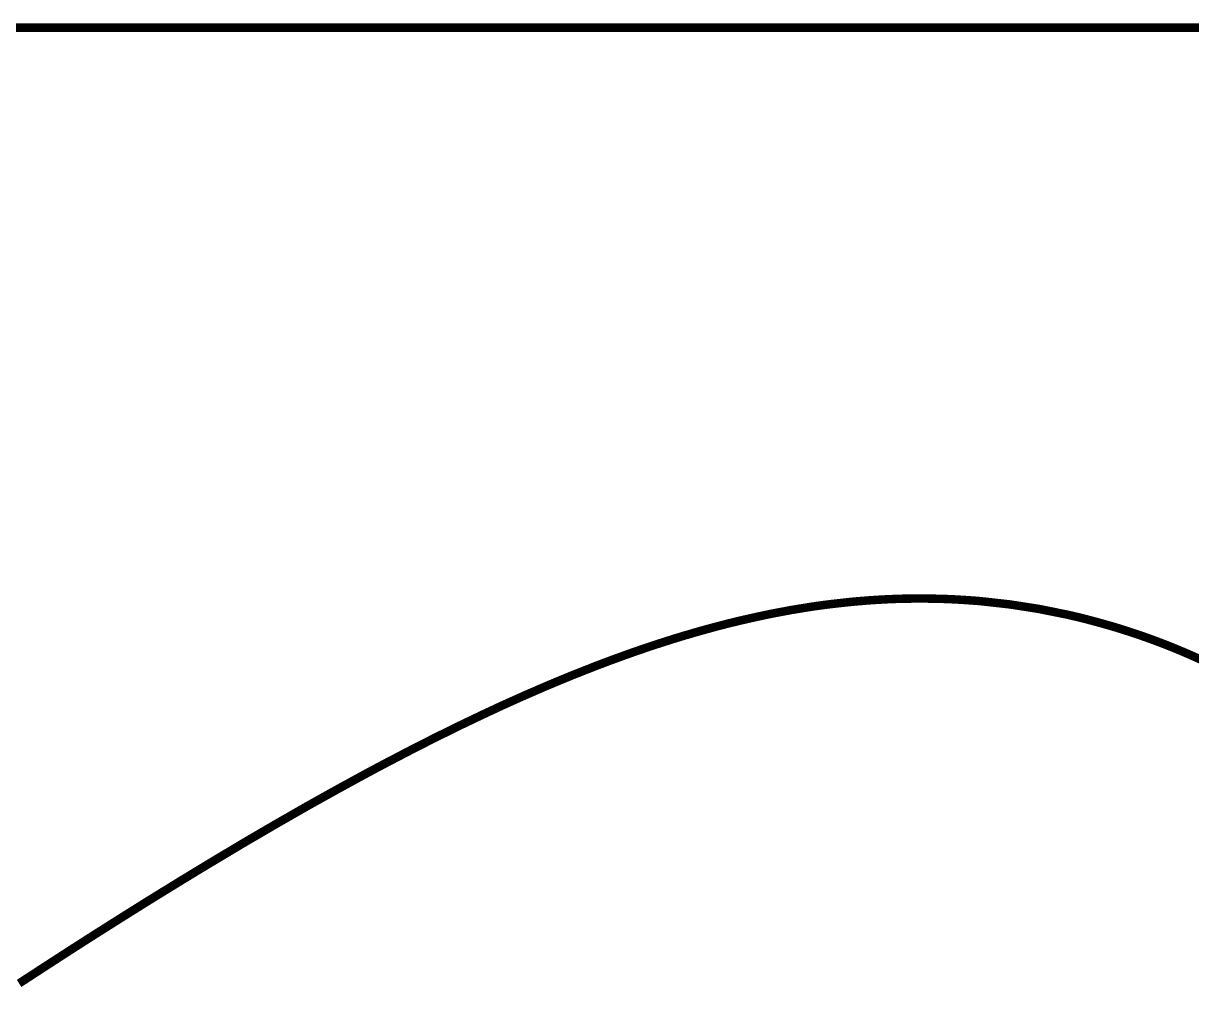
# Model space of a CAD drawing. Header units: millimetres. Extents: x -96 to 8, y -10 to 27.
# Drawn here: x -61.37 to -43.85, y 10.61 to 25.07 of the extents above; entities that cross this region are included whole.
import ezdxf

# ---------------------------------------------------------------- set-up
doc = ezdxf.new("R2010")
doc.units = ezdxf.units.MM
doc.layers.add('TopOverlay', color=2, linetype='Continuous')

msp = doc.modelspace()

# ---------------------------------------------------------------- linework, layer by layer
at = {"layer": 'TopOverlay', "const_width": 0.127}
for points in [[(-86.06, 25.003), (8.419, 25.003)], [(-48.917, 16.398), (-48.819, 16.406)], [(-48.819, 16.406), (-48.697, 16.416)], [(-48.697, 16.416), (-48.577, 16.424)], [(-48.577, 16.424), (-48.434, 16.432)], [(-48.434, 16.432), (-48.268, 16.439)], [(-47.604, 16.439), (-47.537, 16.437)], [(-47.537, 16.437), (-47.382, 16.43)], [(-47.382, 16.43), (-47.206, 16.419)], [(-50.101, 16.226), (-50.02, 16.241)], [(-50.02, 16.241), (-49.94, 16.256)], [(-49.94, 16.256), (-49.861, 16.271)], [(-49.861, 16.271), (-49.781, 16.284)], [(-49.781, 16.284), (-49.677, 16.301)], [(-49.677, 16.301), (-49.573, 16.318)], [(-49.573, 16.318), (-49.47, 16.333)], [(-49.47, 16.333), (-49.367, 16.347)], [(-49.367, 16.347), (-49.241, 16.363)], [(-49.241, 16.363), (-49.115, 16.377)], [(-49.115, 16.377), (-49.016, 16.388)], [(-49.016, 16.388), (-48.917, 16.398)], [(-50.91, 16.041), (-50.824, 16.064)], [(-50.824, 16.064), (-50.738, 16.085)], [(-50.738, 16.085), (-50.681, 16.099)], [(-50.681, 16.099), (-50.597, 16.119)], [(-50.597, 16.119), (-50.513, 16.138)], [(-50.513, 16.138), (-50.429, 16.157)], [(-50.429, 16.157), (-50.346, 16.175)], [(-50.346, 16.175), (-50.264, 16.193)], [(-50.264, 16.193), (-50.182, 16.21)], [(-50.182, 16.21), (-50.101, 16.226)], [(-45.302, 16.099), (-45.167, 16.062)], [(-45.167, 16.062), (-45.034, 16.024)], [(-51.531, 15.866), (-51.471, 15.885)], [(-51.471, 15.885), (-51.41, 15.902)], [(-51.41, 15.902), (-51.35, 15.92)], [(-51.35, 15.92), (-51.291, 15.937)], [(-51.291, 15.937), (-51.231, 15.954)], [(-51.231, 15.954), (-51.172, 15.971)], [(-51.172, 15.971), (-51.084, 15.995)], [(-51.084, 15.995), (-50.997, 16.019)], [(-50.997, 16.019), (-50.91, 16.041)], [(-45.034, 16.024), (-45.015, 16.018)], [(-52.091, 15.685), (-52.028, 15.707)], [(-52.028, 15.707), (-51.965, 15.728)], [(-51.965, 15.728), (-51.902, 15.749)], [(-51.902, 15.749), (-51.839, 15.769)], [(-51.839, 15.769), (-51.777, 15.789)], [(-51.777, 15.789), (-51.715, 15.809)], [(-51.715, 15.809), (-51.654, 15.828)], [(-51.654, 15.828), (-51.592, 15.848)], [(-51.592, 15.848), (-51.531, 15.866)], [(-52.546, 15.523), (-52.48, 15.547)], [(-52.48, 15.547), (-52.414, 15.571)], [(-52.414, 15.571), (-52.349, 15.595)], [(-52.349, 15.595), (-52.284, 15.618)], [(-52.284, 15.618), (-52.22, 15.641)], [(-52.22, 15.641), (-52.155, 15.663)], [(-52.155, 15.663), (-52.091, 15.685)], [(-53.019, 15.341), (-52.95, 15.369)], [(-52.95, 15.369), (-52.882, 15.395)], [(-52.882, 15.395), (-52.814, 15.422)], [(-52.814, 15.422), (-52.747, 15.448)], [(-52.747, 15.448), (-52.679, 15.473)], [(-52.679, 15.473), (-52.613, 15.498)], [(-52.613, 15.498), (-52.546, 15.523)], [(-53.44, 15.169), (-53.369, 15.199)], [(-53.369, 15.199), (-53.298, 15.228)], [(-53.298, 15.228), (-53.228, 15.257)], [(-53.228, 15.257), (-53.158, 15.286)], [(-53.158, 15.286), (-53.088, 15.314)], [(-53.088, 15.314), (-53.019, 15.341)], [(-53.876, 14.981), (-53.803, 15.013)], [(-53.803, 15.013), (-53.729, 15.045)], [(-53.729, 15.045), (-53.656, 15.077)], [(-53.656, 15.077), (-53.584, 15.108)], [(-53.584, 15.108), (-53.512, 15.139)], [(-53.512, 15.139), (-53.44, 15.169)], [(-54.253, 14.811), (-54.177, 14.846)], [(-54.177, 14.846), (-54.101, 14.88)], [(-54.101, 14.88), (-54.026, 14.914)], [(-54.026, 14.914), (-53.951, 14.948)], [(-53.951, 14.948), (-53.876, 14.981)], [(-54.641, 14.628), (-54.562, 14.666)], [(-54.562, 14.666), (-54.484, 14.703)], [(-54.484, 14.703), (-54.407, 14.739)], [(-54.407, 14.739), (-54.329, 14.775)], [(-54.329, 14.775), (-54.253, 14.811)], [(-54.961, 14.473), (-54.88, 14.513)], [(-54.88, 14.513), (-54.8, 14.552)], [(-54.8, 14.552), (-54.72, 14.59)], [(-54.72, 14.59), (-54.641, 14.628)], [(-55.372, 14.268), (-55.289, 14.31)], [(-55.289, 14.31), (-55.206, 14.352)], [(-55.206, 14.352), (-55.124, 14.393)], [(-55.124, 14.393), (-55.042, 14.433)], [(-55.042, 14.433), (-54.961, 14.473)], [(-55.712, 14.093), (-55.626, 14.138)], [(-55.626, 14.138), (-55.541, 14.182)], [(-55.541, 14.182), (-55.456, 14.225)], [(-55.456, 14.225), (-55.372, 14.268)], [(-56.06, 13.91), (-55.972, 13.957)], [(-55.972, 13.957), (-55.885, 14.003)], [(-55.885, 14.003), (-55.798, 14.048)], [(-55.798, 14.048), (-55.712, 14.093)], [(-56.328, 13.766), (-56.238, 13.815)], [(-56.238, 13.815), (-56.149, 13.863)], [(-56.149, 13.863), (-56.06, 13.91)], [(-56.693, 13.566), (-56.601, 13.617)], [(-56.601, 13.617), (-56.509, 13.667)], [(-56.509, 13.667), (-56.418, 13.717)], [(-56.418, 13.717), (-56.328, 13.766)], [(-56.975, 13.409), (-56.88, 13.462)], [(-56.88, 13.462), (-56.787, 13.514)], [(-56.787, 13.514), (-56.693, 13.566)], [(-57.262, 13.247), (-57.165, 13.302)], [(-57.165, 13.302), (-57.07, 13.356)], [(-57.07, 13.356), (-56.975, 13.409)], [(-57.654, 13.021), (-57.555, 13.079)], [(-57.555, 13.079), (-57.456, 13.135)], [(-57.456, 13.135), (-57.359, 13.191)], [(-57.359, 13.191), (-57.262, 13.247)], [(-57.956, 12.845), (-57.854, 12.904)], [(-57.854, 12.904), (-57.754, 12.963)], [(-57.754, 12.963), (-57.654, 13.021)], [(-58.264, 12.662), (-58.161, 12.724)], [(-58.161, 12.724), (-58.058, 12.785)], [(-58.058, 12.785), (-57.956, 12.845)], [(-58.473, 12.537), (-58.368, 12.6)], [(-58.368, 12.6), (-58.264, 12.662)], [(-58.793, 12.344), (-58.739, 12.377)], [(-58.739, 12.377), (-58.686, 12.409)], [(-58.686, 12.409), (-58.632, 12.441)], [(-58.632, 12.441), (-58.579, 12.474)], [(-58.579, 12.474), (-58.526, 12.505)], [(-58.526, 12.505), (-58.473, 12.537)], [(-59.065, 12.178), (-59.01, 12.212)], [(-59.01, 12.212), (-58.956, 12.245)], [(-58.956, 12.245), (-58.901, 12.278)], [(-58.901, 12.278), (-58.847, 12.311)], [(-58.847, 12.311), (-58.793, 12.344)], [(-59.342, 12.007), (-59.286, 12.042)], [(-59.286, 12.042), (-59.23, 12.076)], [(-59.23, 12.076), (-59.175, 12.11)], [(-59.175, 12.11), (-59.12, 12.144)], [(-59.12, 12.144), (-59.065, 12.178)], [(-59.624, 11.832), (-59.567, 11.868)], [(-59.567, 11.868), (-59.511, 11.903)], [(-59.511, 11.903), (-59.454, 11.938)], [(-59.454, 11.938), (-59.398, 11.973)], [(-59.398, 11.973), (-59.342, 12.007)], [(-59.911, 11.652), (-59.854, 11.688)], [(-59.854, 11.688), (-59.796, 11.724)], [(-59.796, 11.724), (-59.738, 11.761)], [(-59.738, 11.761), (-59.681, 11.796)], [(-59.681, 11.796), (-59.624, 11.832)], [(-60.204, 11.467), (-60.145, 11.504)], [(-60.145, 11.504), (-60.087, 11.541)], [(-60.087, 11.541), (-60.028, 11.578)], [(-60.028, 11.578), (-59.97, 11.615)], [(-59.97, 11.615), (-59.911, 11.652)], [(-60.443, 11.315), (-60.383, 11.353)], [(-60.383, 11.353), (-60.323, 11.391)], [(-60.323, 11.391), (-60.264, 11.429)], [(-60.264, 11.429), (-60.204, 11.467)], [(-60.746, 11.12), (-60.685, 11.16)], [(-60.685, 11.16), (-60.624, 11.199)], [(-60.624, 11.199), (-60.563, 11.238)], [(-60.563, 11.238), (-60.503, 11.276)], [(-60.503, 11.276), (-60.443, 11.315)], [(-60.992, 10.961), (-60.93, 11.001)], [(-60.93, 11.001), (-60.868, 11.041)], [(-60.868, 11.041), (-60.807, 11.081)], [(-60.807, 11.081), (-60.746, 11.12)], [(-61.306, 10.757), (-61.242, 10.798)], [(-61.242, 10.798), (-61.18, 10.839)], [(-61.18, 10.839), (-61.117, 10.88)], [(-61.117, 10.88), (-61.054, 10.921)], [(-61.054, 10.921), (-60.992, 10.961)], [(-61.433, 10.674), (-61.369, 10.716)], [(-61.369, 10.716), (-61.306, 10.757)]]:
    msp.add_lwpolyline(points, dxfattribs=at)
at = {"layer": 'TopOverlay', "const_width": 0.0635}
for points in [[(-48.851, 16.406, 1), (-48.787, 16.406, 1)], [(-48.851, 16.406, 1), (-48.787, 16.406, 1)], [(-48.729, 16.416, 1), (-48.665, 16.416, 1)], [(-48.729, 16.416, 1), (-48.665, 16.416, 1)], [(-48.609, 16.424, 1), (-48.545, 16.424, 1)], [(-48.609, 16.424, 1), (-48.545, 16.424, 1)], [(-48.465, 16.432, 1), (-48.402, 16.432, 1)], [(-48.465, 16.432, 1), (-48.402, 16.432, 1)], [(-48.3, 16.439, 1), (-48.237, 16.439, 1)], [(-48.3, 16.439, 1), (-48.237, 16.439, 1)], [(-48.091, 16.443, 1), (-48.027, 16.443, 1)], [(-48.091, 16.443, 1), (-48.027, 16.443, 1)], [(-47.636, 16.439, 1), (-47.572, 16.439, 1)], [(-47.636, 16.439, 1), (-47.572, 16.439, 1)], [(-47.569, 16.437, 1), (-47.505, 16.437, 1)], [(-47.569, 16.437, 1), (-47.505, 16.437, 1)], [(-47.413, 16.43, 1), (-47.35, 16.43, 1)], [(-47.413, 16.43, 1), (-47.35, 16.43, 1)], [(-47.238, 16.419, 1), (-47.174, 16.419, 1)], [(-47.238, 16.419, 1), (-47.174, 16.419, 1)], [(-47.043, 16.404, 1), (-46.979, 16.404, 1)], [(-47.043, 16.404, 1), (-46.979, 16.404, 1)], [(-50.052, 16.241, 1), (-49.989, 16.241, 1)], [(-50.052, 16.241, 1), (-49.989, 16.241, 1)], [(-49.972, 16.256, 1), (-49.908, 16.256, 1)], [(-49.972, 16.256, 1), (-49.908, 16.256, 1)], [(-49.892, 16.271, 1), (-49.829, 16.271, 1)], [(-49.892, 16.271, 1), (-49.829, 16.271, 1)], [(-49.813, 16.284, 1), (-49.75, 16.284, 1)], [(-49.813, 16.284, 1), (-49.75, 16.284, 1)], [(-49.708, 16.301, 1), (-49.645, 16.301, 1)], [(-49.708, 16.301, 1), (-49.645, 16.301, 1)], [(-49.604, 16.318, 1), (-49.541, 16.318, 1)], [(-49.604, 16.318, 1), (-49.541, 16.318, 1)], [(-49.501, 16.333, 1), (-49.438, 16.333, 1)], [(-49.501, 16.333, 1), (-49.438, 16.333, 1)], [(-49.399, 16.347, 1), (-49.336, 16.347, 1)], [(-49.399, 16.347, 1), (-49.336, 16.347, 1)], [(-49.272, 16.363, 1), (-49.209, 16.363, 1)], [(-49.272, 16.363, 1), (-49.209, 16.363, 1)], [(-49.147, 16.377, 1), (-49.083, 16.377, 1)], [(-49.147, 16.377, 1), (-49.083, 16.377, 1)], [(-49.047, 16.388, 1), (-48.984, 16.388, 1)], [(-49.047, 16.388, 1), (-48.984, 16.388, 1)], [(-48.949, 16.398, 1), (-48.885, 16.398, 1)], [(-48.949, 16.398, 1), (-48.885, 16.398, 1)], [(-50.855, 16.064, 1), (-50.792, 16.064, 1)], [(-50.855, 16.064, 1), (-50.792, 16.064, 1)], [(-50.77, 16.085, 1), (-50.706, 16.085, 1)], [(-50.77, 16.085, 1), (-50.706, 16.085, 1)], [(-50.713, 16.099, 1), (-50.65, 16.099, 1)], [(-50.713, 16.099, 1), (-50.65, 16.099, 1)], [(-50.629, 16.119, 1), (-50.565, 16.119, 1)], [(-50.629, 16.119, 1), (-50.565, 16.119, 1)], [(-50.545, 16.138, 1), (-50.481, 16.138, 1)], [(-50.545, 16.138, 1), (-50.481, 16.138, 1)], [(-50.461, 16.157, 1), (-50.398, 16.157, 1)], [(-50.461, 16.157, 1), (-50.398, 16.157, 1)], [(-50.378, 16.175, 1), (-50.315, 16.175, 1)], [(-50.378, 16.175, 1), (-50.315, 16.175, 1)], [(-50.296, 16.193, 1), (-50.232, 16.193, 1)], [(-50.296, 16.193, 1), (-50.232, 16.193, 1)], [(-50.214, 16.21, 1), (-50.151, 16.21, 1)], [(-50.214, 16.21, 1), (-50.151, 16.21, 1)], [(-50.133, 16.226, 1), (-50.069, 16.226, 1)], [(-50.133, 16.226, 1), (-50.069, 16.226, 1)], [(-45.743, 16.201, 1), (-45.68, 16.201, 1)], [(-45.743, 16.201, 1), (-45.68, 16.201, 1)], [(-45.508, 16.145, 1), (-45.444, 16.145, 1)], [(-45.508, 16.145, 1), (-45.444, 16.145, 1)], [(-45.333, 16.099, 1), (-45.27, 16.099, 1)], [(-45.333, 16.099, 1), (-45.27, 16.099, 1)], [(-45.199, 16.062, 1), (-45.136, 16.062, 1)], [(-45.199, 16.062, 1), (-45.136, 16.062, 1)], [(-51.503, 15.885, 1), (-51.439, 15.885, 1)], [(-51.503, 15.885, 1), (-51.439, 15.885, 1)], [(-51.442, 15.902, 1), (-51.379, 15.902, 1)], [(-51.442, 15.902, 1), (-51.379, 15.902, 1)], [(-51.382, 15.92, 1), (-51.319, 15.92, 1)], [(-51.382, 15.92, 1), (-51.319, 15.92, 1)], [(-51.323, 15.937, 1), (-51.259, 15.937, 1)], [(-51.323, 15.937, 1), (-51.259, 15.937, 1)], [(-51.263, 15.954, 1), (-51.2, 15.954, 1)], [(-51.263, 15.954, 1), (-51.2, 15.954, 1)], [(-51.204, 15.971, 1), (-51.141, 15.971, 1)], [(-51.204, 15.971, 1), (-51.141, 15.971, 1)], [(-51.116, 15.995, 1), (-51.052, 15.995, 1)], [(-51.116, 15.995, 1), (-51.052, 15.995, 1)], [(-51.028, 16.019, 1), (-50.965, 16.019, 1)], [(-51.028, 16.019, 1), (-50.965, 16.019, 1)], [(-50.942, 16.041, 1), (-50.878, 16.041, 1)], [(-50.942, 16.041, 1), (-50.878, 16.041, 1)], [(-45.066, 16.024, 1), (-45.003, 16.024, 1)], [(-45.066, 16.024, 1), (-45.003, 16.024, 1)], [(-45.047, 16.018, 1), (-44.984, 16.018, 1)], [(-45.047, 16.018, 1), (-44.984, 16.018, 1)], [(-44.822, 15.947, 1), (-44.758, 15.947, 1)], [(-44.822, 15.947, 1), (-44.758, 15.947, 1)], [(-52.06, 15.707, 1), (-51.996, 15.707, 1)], [(-52.06, 15.707, 1), (-51.996, 15.707, 1)], [(-51.996, 15.728, 1), (-51.933, 15.728, 1)], [(-51.996, 15.728, 1), (-51.933, 15.728, 1)], [(-51.933, 15.749, 1), (-51.87, 15.749, 1)], [(-51.933, 15.749, 1), (-51.87, 15.749, 1)], [(-51.871, 15.769, 1), (-51.807, 15.769, 1)], [(-51.871, 15.769, 1), (-51.807, 15.769, 1)], [(-51.809, 15.789, 1), (-51.745, 15.789, 1)], [(-51.809, 15.789, 1), (-51.745, 15.789, 1)], [(-51.747, 15.809, 1), (-51.683, 15.809, 1)], [(-51.747, 15.809, 1), (-51.683, 15.809, 1)], [(-51.685, 15.828, 1), (-51.622, 15.828, 1)], [(-51.685, 15.828, 1), (-51.622, 15.828, 1)], [(-51.624, 15.848, 1), (-51.561, 15.848, 1)], [(-51.624, 15.848, 1), (-51.561, 15.848, 1)], [(-51.563, 15.866, 1), (-51.5, 15.866, 1)], [(-51.563, 15.866, 1), (-51.5, 15.866, 1)], [(-44.581, 15.866, 1), (-44.518, 15.866, 1)], [(-44.581, 15.866, 1), (-44.518, 15.866, 1)], [(-44.327, 15.772, 1), (-44.264, 15.772, 1)], [(-44.327, 15.772, 1), (-44.264, 15.772, 1)], [(-52.512, 15.547, 1), (-52.448, 15.547, 1)], [(-52.512, 15.547, 1), (-52.448, 15.547, 1)], [(-52.446, 15.571, 1), (-52.383, 15.571, 1)], [(-52.446, 15.571, 1), (-52.383, 15.571, 1)], [(-52.381, 15.595, 1), (-52.317, 15.595, 1)], [(-52.381, 15.595, 1), (-52.317, 15.595, 1)], [(-52.316, 15.618, 1), (-52.252, 15.618, 1)], [(-52.316, 15.618, 1), (-52.252, 15.618, 1)], [(-52.251, 15.641, 1), (-52.188, 15.641, 1)], [(-52.251, 15.641, 1), (-52.188, 15.641, 1)], [(-52.187, 15.663, 1), (-52.124, 15.663, 1)], [(-52.187, 15.663, 1), (-52.124, 15.663, 1)], [(-52.123, 15.685, 1), (-52.06, 15.685, 1)], [(-52.123, 15.685, 1), (-52.06, 15.685, 1)], [(-44.042, 15.657, 1), (-43.979, 15.657, 1)], [(-44.042, 15.657, 1), (-43.979, 15.657, 1)], [(-52.982, 15.369, 1), (-52.919, 15.369, 1)], [(-52.982, 15.369, 1), (-52.919, 15.369, 1)], [(-52.914, 15.395, 1), (-52.85, 15.395, 1)], [(-52.914, 15.395, 1), (-52.85, 15.395, 1)], [(-52.846, 15.422, 1), (-52.782, 15.422, 1)], [(-52.846, 15.422, 1), (-52.782, 15.422, 1)], [(-52.778, 15.448, 1), (-52.715, 15.448, 1)], [(-52.778, 15.448, 1), (-52.715, 15.448, 1)], [(-52.711, 15.473, 1), (-52.648, 15.473, 1)], [(-52.711, 15.473, 1), (-52.648, 15.473, 1)], [(-52.644, 15.498, 1), (-52.581, 15.498, 1)], [(-52.644, 15.498, 1), (-52.581, 15.498, 1)], [(-52.578, 15.523, 1), (-52.514, 15.523, 1)], [(-52.578, 15.523, 1), (-52.514, 15.523, 1)], [(-53.401, 15.199, 1), (-53.337, 15.199, 1)], [(-53.401, 15.199, 1), (-53.337, 15.199, 1)], [(-53.33, 15.228, 1), (-53.266, 15.228, 1)], [(-53.33, 15.228, 1), (-53.266, 15.228, 1)], [(-53.259, 15.257, 1), (-53.196, 15.257, 1)], [(-53.259, 15.257, 1), (-53.196, 15.257, 1)], [(-53.189, 15.286, 1), (-53.126, 15.286, 1)], [(-53.189, 15.286, 1), (-53.126, 15.286, 1)], [(-53.12, 15.314, 1), (-53.056, 15.314, 1)], [(-53.12, 15.314, 1), (-53.056, 15.314, 1)], [(-53.051, 15.341, 1), (-52.987, 15.341, 1)], [(-53.051, 15.341, 1), (-52.987, 15.341, 1)], [(-53.834, 15.013, 1), (-53.771, 15.013, 1)], [(-53.834, 15.013, 1), (-53.771, 15.013, 1)], [(-53.761, 15.045, 1), (-53.697, 15.045, 1)], [(-53.761, 15.045, 1), (-53.697, 15.045, 1)], [(-53.688, 15.077, 1), (-53.624, 15.077, 1)], [(-53.688, 15.077, 1), (-53.624, 15.077, 1)], [(-53.615, 15.108, 1), (-53.552, 15.108, 1)], [(-53.615, 15.108, 1), (-53.552, 15.108, 1)], [(-53.543, 15.139, 1), (-53.48, 15.139, 1)], [(-53.543, 15.139, 1), (-53.48, 15.139, 1)], [(-53.472, 15.169, 1), (-53.408, 15.169, 1)], [(-53.472, 15.169, 1), (-53.408, 15.169, 1)], [(-54.208, 14.846, 1), (-54.145, 14.846, 1)], [(-54.208, 14.846, 1), (-54.145, 14.846, 1)], [(-54.133, 14.88, 1), (-54.069, 14.88, 1)], [(-54.133, 14.88, 1), (-54.069, 14.88, 1)], [(-54.057, 14.914, 1), (-53.994, 14.914, 1)], [(-54.057, 14.914, 1), (-53.994, 14.914, 1)], [(-53.983, 14.948, 1), (-53.919, 14.948, 1)], [(-53.983, 14.948, 1), (-53.919, 14.948, 1)], [(-53.908, 14.981, 1), (-53.845, 14.981, 1)], [(-53.908, 14.981, 1), (-53.845, 14.981, 1)], [(-54.594, 14.666, 1), (-54.531, 14.666, 1)], [(-54.594, 14.666, 1), (-54.531, 14.666, 1)], [(-54.516, 14.703, 1), (-54.452, 14.703, 1)], [(-54.516, 14.703, 1), (-54.452, 14.703, 1)], [(-54.438, 14.739, 1), (-54.375, 14.739, 1)], [(-54.438, 14.739, 1), (-54.375, 14.739, 1)], [(-54.361, 14.775, 1), (-54.298, 14.775, 1)], [(-54.361, 14.775, 1), (-54.298, 14.775, 1)], [(-54.284, 14.811, 1), (-54.221, 14.811, 1)], [(-54.284, 14.811, 1), (-54.221, 14.811, 1)], [(-54.912, 14.513, 1), (-54.848, 14.513, 1)], [(-54.912, 14.513, 1), (-54.848, 14.513, 1)], [(-54.832, 14.552, 1), (-54.768, 14.552, 1)], [(-54.832, 14.552, 1), (-54.768, 14.552, 1)], [(-54.752, 14.59, 1), (-54.688, 14.59, 1)], [(-54.752, 14.59, 1), (-54.688, 14.59, 1)], [(-54.673, 14.628, 1), (-54.609, 14.628, 1)], [(-54.673, 14.628, 1), (-54.609, 14.628, 1)], [(-55.321, 14.31, 1), (-55.257, 14.31, 1)], [(-55.321, 14.31, 1), (-55.257, 14.31, 1)], [(-55.238, 14.352, 1), (-55.174, 14.352, 1)], [(-55.238, 14.352, 1), (-55.174, 14.352, 1)], [(-55.156, 14.393, 1), (-55.092, 14.393, 1)], [(-55.156, 14.393, 1), (-55.092, 14.393, 1)], [(-55.074, 14.433, 1), (-55.01, 14.433, 1)], [(-55.074, 14.433, 1), (-55.01, 14.433, 1)], [(-54.993, 14.473, 1), (-54.929, 14.473, 1)], [(-54.993, 14.473, 1), (-54.929, 14.473, 1)], [(-55.658, 14.138, 1), (-55.594, 14.138, 1)], [(-55.658, 14.138, 1), (-55.594, 14.138, 1)], [(-55.573, 14.182, 1), (-55.509, 14.182, 1)], [(-55.573, 14.182, 1), (-55.509, 14.182, 1)], [(-55.488, 14.225, 1), (-55.425, 14.225, 1)], [(-55.488, 14.225, 1), (-55.425, 14.225, 1)], [(-55.404, 14.268, 1), (-55.341, 14.268, 1)], [(-55.404, 14.268, 1), (-55.341, 14.268, 1)], [(-56.004, 13.957, 1), (-55.94, 13.957, 1)], [(-56.004, 13.957, 1), (-55.94, 13.957, 1)], [(-55.916, 14.003, 1), (-55.853, 14.003, 1)], [(-55.916, 14.003, 1), (-55.853, 14.003, 1)], [(-55.83, 14.048, 1), (-55.766, 14.048, 1)], [(-55.83, 14.048, 1), (-55.766, 14.048, 1)], [(-55.743, 14.093, 1), (-55.68, 14.093, 1)], [(-55.743, 14.093, 1), (-55.68, 14.093, 1)], [(-56.27, 13.815, 1), (-56.206, 13.815, 1)], [(-56.27, 13.815, 1), (-56.206, 13.815, 1)], [(-56.18, 13.863, 1), (-56.117, 13.863, 1)], [(-56.18, 13.863, 1), (-56.117, 13.863, 1)], [(-56.092, 13.91, 1), (-56.028, 13.91, 1)], [(-56.092, 13.91, 1), (-56.028, 13.91, 1)], [(-56.633, 13.617, 1), (-56.569, 13.617, 1)], [(-56.633, 13.617, 1), (-56.569, 13.617, 1)], [(-56.541, 13.667, 1), (-56.478, 13.667, 1)], [(-56.541, 13.667, 1), (-56.478, 13.667, 1)], [(-56.45, 13.717, 1), (-56.386, 13.717, 1)], [(-56.45, 13.717, 1), (-56.386, 13.717, 1)], [(-56.36, 13.766, 1), (-56.296, 13.766, 1)], [(-56.36, 13.766, 1), (-56.296, 13.766, 1)], [(-56.912, 13.462, 1), (-56.848, 13.462, 1)], [(-56.912, 13.462, 1), (-56.848, 13.462, 1)], [(-56.818, 13.514, 1), (-56.755, 13.514, 1)], [(-56.818, 13.514, 1), (-56.755, 13.514, 1)], [(-56.725, 13.566, 1), (-56.662, 13.566, 1)], [(-56.725, 13.566, 1), (-56.662, 13.566, 1)], [(-57.197, 13.302, 1), (-57.134, 13.302, 1)], [(-57.197, 13.302, 1), (-57.134, 13.302, 1)], [(-57.101, 13.356, 1), (-57.038, 13.356, 1)], [(-57.101, 13.356, 1), (-57.038, 13.356, 1)], [(-57.006, 13.409, 1), (-56.943, 13.409, 1)], [(-57.006, 13.409, 1), (-56.943, 13.409, 1)], [(-57.587, 13.079, 1), (-57.523, 13.079, 1)], [(-57.587, 13.079, 1), (-57.523, 13.079, 1)], [(-57.488, 13.135, 1), (-57.425, 13.135, 1)], [(-57.488, 13.135, 1), (-57.425, 13.135, 1)], [(-57.39, 13.191, 1), (-57.327, 13.191, 1)], [(-57.39, 13.191, 1), (-57.327, 13.191, 1)], [(-57.293, 13.247, 1), (-57.23, 13.247, 1)], [(-57.293, 13.247, 1), (-57.23, 13.247, 1)], [(-57.886, 12.904, 1), (-57.823, 12.904, 1)], [(-57.886, 12.904, 1), (-57.823, 12.904, 1)], [(-57.786, 12.963, 1), (-57.722, 12.963, 1)], [(-57.786, 12.963, 1), (-57.722, 12.963, 1)], [(-57.686, 13.021, 1), (-57.622, 13.021, 1)], [(-57.686, 13.021, 1), (-57.622, 13.021, 1)], [(-58.192, 12.724, 1), (-58.129, 12.724, 1)], [(-58.192, 12.724, 1), (-58.129, 12.724, 1)], [(-58.09, 12.785, 1), (-58.026, 12.785, 1)], [(-58.09, 12.785, 1), (-58.026, 12.785, 1)], [(-57.987, 12.845, 1), (-57.924, 12.845, 1)], [(-57.987, 12.845, 1), (-57.924, 12.845, 1)], [(-58.4, 12.6, 1), (-58.337, 12.6, 1)], [(-58.4, 12.6, 1), (-58.337, 12.6, 1)], [(-58.296, 12.662, 1), (-58.232, 12.662, 1)], [(-58.296, 12.662, 1), (-58.232, 12.662, 1)], [(-58.771, 12.377, 1), (-58.708, 12.377, 1)], [(-58.771, 12.377, 1), (-58.708, 12.377, 1)], [(-58.717, 12.409, 1), (-58.654, 12.409, 1)], [(-58.717, 12.409, 1), (-58.654, 12.409, 1)], [(-58.664, 12.441, 1), (-58.601, 12.441, 1)], [(-58.664, 12.441, 1), (-58.601, 12.441, 1)], [(-58.611, 12.474, 1), (-58.547, 12.474, 1)], [(-58.611, 12.474, 1), (-58.547, 12.474, 1)], [(-58.558, 12.505, 1), (-58.494, 12.505, 1)], [(-58.558, 12.505, 1), (-58.494, 12.505, 1)], [(-58.505, 12.537, 1), (-58.442, 12.537, 1)], [(-58.505, 12.537, 1), (-58.442, 12.537, 1)], [(-59.042, 12.212, 1), (-58.978, 12.212, 1)], [(-59.042, 12.212, 1), (-58.978, 12.212, 1)], [(-58.987, 12.245, 1), (-58.924, 12.245, 1)], [(-58.987, 12.245, 1), (-58.924, 12.245, 1)], [(-58.933, 12.278, 1), (-58.869, 12.278, 1)], [(-58.933, 12.278, 1), (-58.869, 12.278, 1)], [(-58.879, 12.311, 1), (-58.815, 12.311, 1)], [(-58.879, 12.311, 1), (-58.815, 12.311, 1)], [(-58.825, 12.344, 1), (-58.761, 12.344, 1)], [(-58.825, 12.344, 1), (-58.761, 12.344, 1)], [(-59.318, 12.042, 1), (-59.254, 12.042, 1)], [(-59.318, 12.042, 1), (-59.254, 12.042, 1)], [(-59.262, 12.076, 1), (-59.199, 12.076, 1)], [(-59.262, 12.076, 1), (-59.199, 12.076, 1)], [(-59.207, 12.11, 1), (-59.143, 12.11, 1)], [(-59.207, 12.11, 1), (-59.143, 12.11, 1)], [(-59.152, 12.144, 1), (-59.088, 12.144, 1)], [(-59.152, 12.144, 1), (-59.088, 12.144, 1)], [(-59.097, 12.178, 1), (-59.033, 12.178, 1)], [(-59.097, 12.178, 1), (-59.033, 12.178, 1)], [(-59.599, 11.868, 1), (-59.535, 11.868, 1)], [(-59.599, 11.868, 1), (-59.535, 11.868, 1)], [(-59.542, 11.903, 1), (-59.479, 11.903, 1)], [(-59.542, 11.903, 1), (-59.479, 11.903, 1)], [(-59.486, 11.938, 1), (-59.422, 11.938, 1)], [(-59.486, 11.938, 1), (-59.422, 11.938, 1)], [(-59.43, 11.973, 1), (-59.366, 11.973, 1)], [(-59.43, 11.973, 1), (-59.366, 11.973, 1)], [(-59.374, 12.007, 1), (-59.31, 12.007, 1)], [(-59.374, 12.007, 1), (-59.31, 12.007, 1)], [(-59.885, 11.688, 1), (-59.822, 11.688, 1)], [(-59.885, 11.688, 1), (-59.822, 11.688, 1)], [(-59.828, 11.724, 1), (-59.764, 11.724, 1)], [(-59.828, 11.724, 1), (-59.764, 11.724, 1)], [(-59.77, 11.761, 1), (-59.707, 11.761, 1)], [(-59.77, 11.761, 1), (-59.707, 11.761, 1)], [(-59.713, 11.796, 1), (-59.649, 11.796, 1)], [(-59.713, 11.796, 1), (-59.649, 11.796, 1)], [(-59.656, 11.832, 1), (-59.592, 11.832, 1)], [(-59.656, 11.832, 1), (-59.592, 11.832, 1)], [(-60.177, 11.504, 1), (-60.114, 11.504, 1)], [(-60.177, 11.504, 1), (-60.114, 11.504, 1)], [(-60.118, 11.541, 1), (-60.055, 11.541, 1)], [(-60.118, 11.541, 1), (-60.055, 11.541, 1)], [(-60.06, 11.578, 1), (-59.996, 11.578, 1)], [(-60.06, 11.578, 1), (-59.996, 11.578, 1)], [(-60.001, 11.615, 1), (-59.938, 11.615, 1)], [(-60.001, 11.615, 1), (-59.938, 11.615, 1)], [(-59.943, 11.652, 1), (-59.88, 11.652, 1)], [(-59.943, 11.652, 1), (-59.88, 11.652, 1)], [(-60.415, 11.353, 1), (-60.351, 11.353, 1)], [(-60.415, 11.353, 1), (-60.351, 11.353, 1)], [(-60.355, 11.391, 1), (-60.291, 11.391, 1)], [(-60.355, 11.391, 1), (-60.291, 11.391, 1)], [(-60.295, 11.429, 1), (-60.232, 11.429, 1)], [(-60.295, 11.429, 1), (-60.232, 11.429, 1)], [(-60.236, 11.467, 1), (-60.173, 11.467, 1)], [(-60.236, 11.467, 1), (-60.173, 11.467, 1)], [(-60.716, 11.16, 1), (-60.653, 11.16, 1)], [(-60.716, 11.16, 1), (-60.653, 11.16, 1)], [(-60.656, 11.199, 1), (-60.592, 11.199, 1)], [(-60.656, 11.199, 1), (-60.592, 11.199, 1)], [(-60.595, 11.238, 1), (-60.531, 11.238, 1)], [(-60.595, 11.238, 1), (-60.531, 11.238, 1)], [(-60.535, 11.276, 1), (-60.471, 11.276, 1)], [(-60.535, 11.276, 1), (-60.471, 11.276, 1)], [(-60.474, 11.315, 1), (-60.411, 11.315, 1)], [(-60.474, 11.315, 1), (-60.411, 11.315, 1)], [(-60.962, 11.001, 1), (-60.898, 11.001, 1)], [(-60.962, 11.001, 1), (-60.898, 11.001, 1)], [(-60.9, 11.041, 1), (-60.837, 11.041, 1)], [(-60.9, 11.041, 1), (-60.837, 11.041, 1)], [(-60.839, 11.081, 1), (-60.775, 11.081, 1)], [(-60.839, 11.081, 1), (-60.775, 11.081, 1)], [(-60.777, 11.12, 1), (-60.714, 11.12, 1)], [(-60.777, 11.12, 1), (-60.714, 11.12, 1)], [(-61.274, 10.798, 1), (-61.211, 10.798, 1)], [(-61.274, 10.798, 1), (-61.211, 10.798, 1)], [(-61.211, 10.839, 1), (-61.148, 10.839, 1)], [(-61.211, 10.839, 1), (-61.148, 10.839, 1)], [(-61.149, 10.88, 1), (-61.085, 10.88, 1)], [(-61.149, 10.88, 1), (-61.085, 10.88, 1)], [(-61.086, 10.921, 1), (-61.023, 10.921, 1)], [(-61.086, 10.921, 1), (-61.023, 10.921, 1)], [(-61.024, 10.961, 1), (-60.96, 10.961, 1)], [(-61.024, 10.961, 1), (-60.96, 10.961, 1)], [(-61.401, 10.716, 1), (-61.337, 10.716, 1)], [(-61.401, 10.716, 1), (-61.337, 10.716, 1)], [(-61.337, 10.757, 1), (-61.274, 10.757, 1)], [(-61.337, 10.757, 1), (-61.274, 10.757, 1)]]:
    msp.add_lwpolyline(points, format="xyb", close=True, dxfattribs=at)
at = {"layer": 'TopOverlay', "const_width": 0.127}
for points in [[(-48.268, 16.439, -0.004997), (-48.059, 16.443)], [(-48.059, 16.443, -0.010984), (-47.604, 16.439)], [(-47.206, 16.419, -0.004816), (-47.011, 16.404)], [(-47.011, 16.404, -0.033116), (-45.712, 16.201)], [(-45.712, 16.201, -0.006021), (-45.476, 16.145)], [(-45.476, 16.145, -0.004431), (-45.302, 16.099)], [(-45.015, 16.018, -0.005788), (-44.79, 15.947)], [(-44.79, 15.947, -0.006289), (-44.55, 15.866)], [(-44.55, 15.866, -0.006789), (-44.295, 15.772)], [(-44.295, 15.772, -0.007775), (-44.01, 15.657)], [(-44.01, 15.657, -0.00876), (-43.697, 15.519)]]:
    msp.add_lwpolyline(points, format="xyb", dxfattribs=at)

doc.saveas('drawing.dxf')
